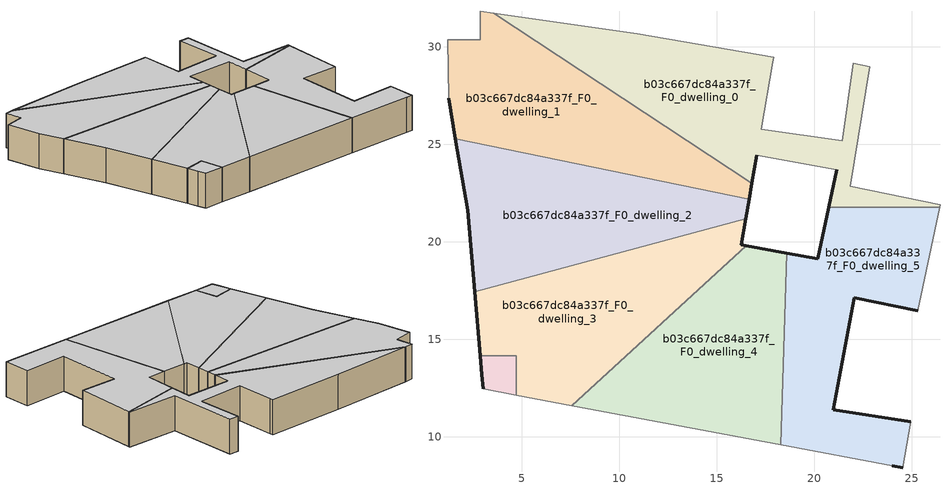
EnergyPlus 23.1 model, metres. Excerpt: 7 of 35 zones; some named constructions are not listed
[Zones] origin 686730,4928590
b03c667dc84a337f_F0_dwelling_0
 floor ground (EU_floor_Construction): 26.44,21.78 26.46,21.89 21.86,22.85 22.85,28.98 22.01,29.15 21.44,25.19 17.29,25.78 17.88,29.21 17.92,29.47 10.92,30.67 3.57,31.74 16.81,23.01 17.06,24.45 21.16,23.7 20.75,21.78 z0
 wall outside (EU_wall_Construction): 20.75,21.78 21.16,23.7 / 17.06,24.45 16.81,23.01 z0:3
 wall adiabatic (EU_wall_Construction): 21.16,23.7 17.06,24.45 / 3.57,31.74 10.92,30.67 17.92,29.47 17.88,29.21 17.29,25.78 21.44,25.19 22.01,29.15 22.85,28.98 21.86,22.85 26.46,21.89 26.44,21.78 z0:3
 wall to b03c667dc84a337f_F0_dwelling_5 (EU_wall_Construction): 26.44,21.78 20.75,21.78 z0:3
 wall to b03c667dc84a337f_F0_dwelling_1 (EU_wall_Construction): 16.81,23.01 3.57,31.74 z0:3
 ceiling to b03c667dc84a337f_F1_dwelling_0 (EU_floor_Construction): 22.85,28.98 21.86,22.85 26.46,21.89 26.44,21.78 20.75,21.78 21.16,23.7 17.06,24.45 16.81,23.01 3.57,31.74 10.92,30.67 17.92,29.47 17.88,29.21 17.29,25.78 21.44,25.19 22.01,29.15 z3
b03c667dc84a337f_F0_dwelling_1
 floor ground (EU_floor_Construction): 16.67,22.19 16.81,23.01 3.57,31.74 2.86,31.84 2.86,30.38 1.19,30.38 1.25,27.37 1.6,25.28 z0
 wall outside (EU_wall_Construction): 16.81,23.01 16.67,22.19 / 1.6,25.28 1.25,27.37 z0:3
 wall adiabatic (EU_wall_Construction): 1.25,27.37 1.19,30.38 2.86,30.38 2.86,31.84 3.57,31.74 z0:3
 wall to b03c667dc84a337f_F0_dwelling_2 (EU_wall_Construction): 16.67,22.19 1.6,25.28 z0:3
 ceiling to b03c667dc84a337f_F1_dwelling_1 (EU_floor_Construction): 16.81,23.01 16.67,22.19 1.6,25.28 1.25,27.37 1.19,30.38 2.86,30.38 2.86,31.84 3.57,31.74 z3
b03c667dc84a337f_F0_dwelling_2
 floor ground (EU_floor_Construction): 16.49,21.19 16.67,22.19 1.6,25.28 2.22,21.61 2.59,17.43 z0
 wall outside (EU_wall_Construction): 16.67,22.19 16.49,21.19 / 2.59,17.43 2.22,21.61 1.6,25.28 z0:3
 wall to b03c667dc84a337f_F0_dwelling_3 (EU_wall_Construction): 16.49,21.19 2.59,17.43 z0:3
 ceiling to b03c667dc84a337f_F1_dwelling_2 (EU_floor_Construction): 16.67,22.19 16.49,21.19 2.59,17.43 2.22,21.61 1.6,25.28 z3
b03c667dc84a337f_F0_dwelling_3
 floor ground (EU_floor_Construction): 16.52,19.81 16.26,19.85 16.49,21.19 2.59,17.43 2.87,14.16 4.73,14.16 4.73,12.14 7.58,11.6 z0
 wall outside (EU_wall_Construction): 16.49,21.19 16.26,19.85 16.52,19.81 / 2.87,14.16 2.59,17.43 z0:3
 wall adiabatic (EU_wall_Construction): 7.58,11.6 4.73,12.14 z0:3
 wall to b03c667dc84a337f_F0_dwelling_4 (EU_wall_Construction): 16.52,19.81 7.58,11.6 z0:3
 wall to b03c667dc84a337f_F0_circulation (EU_wall_Construction): 4.73,12.14 4.73,14.16 2.87,14.16 z0:3
 ceiling to b03c667dc84a337f_F1_dwelling_3 (EU_floor_Construction): 16.49,21.19 16.26,19.85 16.52,19.81 7.58,11.6 4.73,12.14 4.73,14.16 2.87,14.16 2.59,17.43 z3
b03c667dc84a337f_F0_dwelling_4
 floor ground (EU_floor_Construction): 18.3,9.58 18.6,19.42 16.52,19.81 7.58,11.6 z0
 wall outside (EU_wall_Construction): 16.52,19.81 18.6,19.42 z0:3
 wall adiabatic (EU_wall_Construction): 18.3,9.58 7.58,11.6 z0:3
 wall to b03c667dc84a337f_F0_dwelling_5 (EU_wall_Construction): 18.6,19.42 18.3,9.58 z0:3
 ceiling to b03c667dc84a337f_F1_dwelling_4 (EU_floor_Construction): 18.6,19.42 18.3,9.58 7.58,11.6 16.52,19.81 z3
b03c667dc84a337f_F0_dwelling_5
 floor ground (EU_floor_Construction): 24.55,8.41 24.96,10.77 20.98,11.39 22.07,17.13 25.33,16.45 26.44,21.78 20.75,21.78 20.19,19.13 18.6,19.42 18.3,9.58 24.02,8.5 z0
 wall outside (EU_wall_Construction): 24.55,8.41 24.02,8.5 / 18.6,19.42 20.19,19.13 20.75,21.78 / 25.33,16.45 22.07,17.13 20.98,11.39 24.96,10.77 z0:3
 wall adiabatic (EU_wall_Construction): 24.96,10.77 24.55,8.41 / 24.02,8.5 18.3,9.58 / 26.44,21.78 25.33,16.45 z0:3
 ceiling to b03c667dc84a337f_F1_dwelling_5 (EU_floor_Construction): 26.44,21.78 25.33,16.45 22.07,17.13 20.98,11.39 24.96,10.77 24.55,8.41 24.02,8.5 18.3,9.58 18.6,19.42 20.19,19.13 20.75,21.78 z3
b03c667dc84a337f_F0_circulation
 floor ground (EU_floor_Construction): 4.73,12.14 4.73,14.16 2.87,14.16 2.96,13.19 3.02,12.46 z0
 wall outside (EU_wall_Construction): 3.02,12.46 2.96,13.19 2.87,14.16 z0:3
 wall adiabatic (EU_wall_Construction): 4.73,12.14 3.02,12.46 z0:3
 ceiling to b03c667dc84a337f_F1_circulation (EU_floor_Construction): 4.73,14.16 4.73,12.14 3.02,12.46 2.96,13.19 2.87,14.16 z3
[HVACTEMPLATE:THERMOSTAT] Constant Heating Setpoint=20; Constant Cooling Setpoint=50
EU_HeatOnly_b03c667dc84a337f_F0_dwelling_0; EU_HeatOnly_b03c667dc84a337f_F0_dwelling_1; EU_HeatOnly_b03c667dc84a337f_F0_dwelling_2; EU_HeatOnly_b03c667dc84a337f_F0_dwelling_3; EU_HeatOnly_b03c667dc84a337f_F0_dwelling_4; EU_HeatOnly_b03c667dc84a337f_F0_dwelling_5; EU_HeatOnly_b03c667dc84a337f_F1_dwelling_0; EU_HeatOnly_b03c667dc84a337f_F1_dwelling_1; EU_HeatOnly_b03c667dc84a337f_F1_dwelling_2; EU_HeatOnly_b03c667dc84a337f_F1_dwelling_3; EU_HeatOnly_b03c667dc84a337f_F1_dwelling_4; EU_HeatOnly_b03c667dc84a337f_F1_dwelling_5; EU_HeatOnly_b03c667dc84a337f_F2_dwelling_0; EU_HeatOnly_b03c667dc84a337f_F2_dwelling_1; EU_HeatOnly_b03c667dc84a337f_F2_dwelling_2; EU_HeatOnly_b03c667dc84a337f_F2_dwelling_3; EU_HeatOnly_b03c667dc84a337f_F2_dwelling_4; EU_HeatOnly_b03c667dc84a337f_F2_dwelling_5; EU_HeatOnly_b03c667dc84a337f_F3_dwelling_0; EU_HeatOnly_b03c667dc84a337f_F3_dwelling_1; EU_HeatOnly_b03c667dc84a337f_F3_dwelling_2; EU_HeatOnly_b03c667dc84a337f_F3_dwelling_3; EU_HeatOnly_b03c667dc84a337f_F3_dwelling_4; EU_HeatOnly_b03c667dc84a337f_F3_dwelling_5; EU_HeatOnly_b03c667dc84a337f_F4_dwelling_0; EU_HeatOnly_b03c667dc84a337f_F4_dwelling_1; EU_HeatOnly_b03c667dc84a337f_F4_dwelling_2; EU_HeatOnly_b03c667dc84a337f_F4_dwelling_3; EU_HeatOnly_b03c667dc84a337f_F4_dwelling_4; EU_HeatOnly_b03c667dc84a337f_F4_dwelling_5
[SCHEDULE:CONSTANT]
Name | Hourly Value
EU_AlwaysOn | 1
EU_CoolingOff | 0
[SCHEDULE:FILE] Column Number=1; Rows to Skip at Top=0; Number of Hours of Data=8760; Column Separator=Comma; Interpolate to Timestep=No; Minutes per Item=60; Adjust Schedule for Daylight Savings=Yes
Name | File
EU_Step8_GainSchedule_b03c667dc84a337f_F4_dwelling_2_f000 | ../../schedules/b03c667dc84a337f/b03c667dc84a337f_F4_dwelling_2_f000_gain.csv
EU_Step8_GainSchedule_b03c667dc84a337f_F4_dwelling_3_f000 | ../../schedules/b03c667dc84a337f/b03c667dc84a337f_F4_dwelling_3_f000_gain.csv
EU_Step8_GainSchedule_b03c667dc84a337f_F4_dwelling_4_f000 | ../../schedules/b03c667dc84a337f/b03c667dc84a337f_F4_dwelling_4_f000_gain.csv
EU_Step8_GainSchedule_b03c667dc84a337f_F4_dwelling_5_f000 | ../../schedules/b03c667dc84a337f/b03c667dc84a337f_F4_dwelling_5_f000_gain.csv
